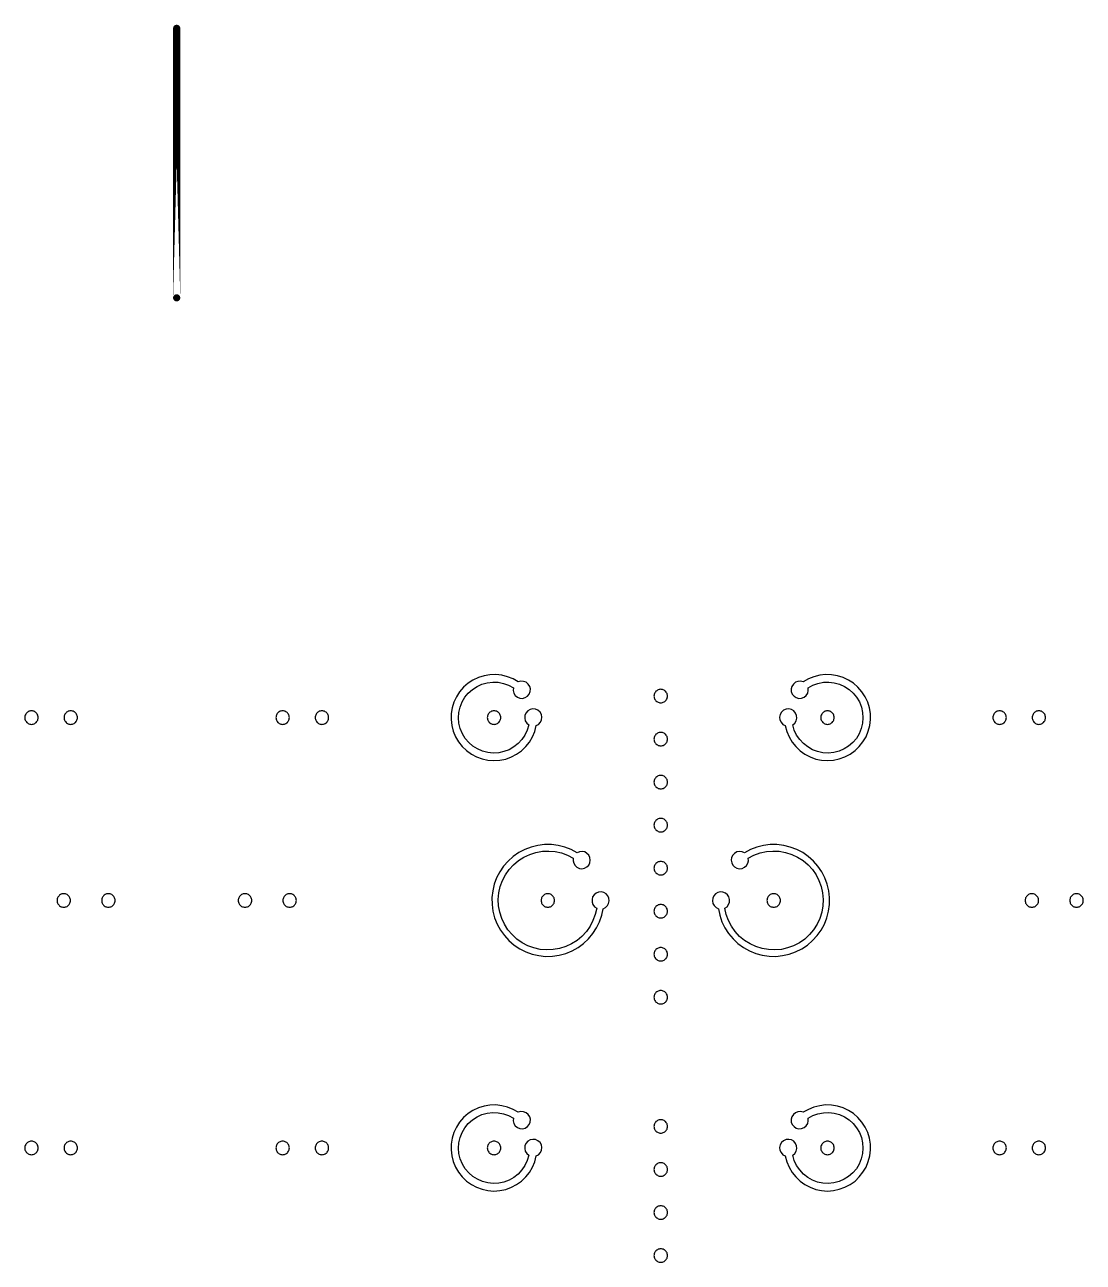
# Model space of a CAD drawing. Extents: x -100 to 100, y -100 to 100.
# Drawn here: x -44.81 to -33.02, y 50.46 to 64.24 of the extents above; entities that cross this region are included whole.
import ezdxf

# ---------------------------------------------------------------- set-up
doc = ezdxf.new("R2010")
doc.units = 0
doc.layers.get('0').update_dxf_attribs({"linetype": 'continuous'})
doc.layers.add('L1', color=7, linetype='continuous')

# ---------------------------------------------------------------- blocks, each defined once
blk = doc.blocks.new('LDI_XFL94-0512-011_L1_B1')
at = {"layer": 'L1'}
for points in [[(-39.194, -53.734), (-39.211, -53.793), (-39.237, -53.848), (-39.271, -53.898), (-39.312, -53.943), (-39.36, -53.98), (-39.413, -54.01), (-39.47, -54.032), (-39.529, -54.045), (-39.59, -54.048), (-39.65, -54.042), (-39.709, -54.026), (-39.765, -54.002), (-39.817, -53.97), (-39.862, -53.93), (-39.902, -53.884), (-39.933, -53.832), (-39.957, -53.775), (-39.971, -53.716), (-39.976, -53.656), (-39.972, -53.595), (-39.958, -53.536), (-39.936, -53.479), (-39.905, -53.427), (-39.867, -53.38), (-39.821, -53.339), (-39.77, -53.306), (-39.715, -53.281), (-39.656, -53.265), (-39.596, -53.258), (-39.535, -53.26), (-39.476, -53.272), (-39.418, -53.292), (-39.365, -53.322), (-39.367, -53.352), (-39.36, -53.381), (-39.344, -53.407), (-39.321, -53.426), (-39.293, -53.437), (-39.263, -53.439), (-39.234, -53.431), (-39.208, -53.415), (-39.189, -53.392), (-39.178, -53.364), (-39.176, -53.334), (-39.184, -53.305), (-39.201, -53.279), (-39.224, -53.26), (-39.252, -53.25), (-39.283, -53.248), (-39.312, -53.256), (-39.369, -53.223), (-39.43, -53.198), (-39.494, -53.182), (-39.56, -53.174), (-39.626, -53.176), (-39.692, -53.187), (-39.755, -53.206), (-39.815, -53.235), (-39.87, -53.271), (-39.92, -53.315), (-39.964, -53.365), (-40, -53.42), (-40.028, -53.48), (-40.047, -53.543), (-40.058, -53.609), (-40.059, -53.675), (-40.052, -53.741), (-40.035, -53.805), (-40.01, -53.866), (-39.976, -53.923), (-39.935, -53.975), (-39.887, -54.021), (-39.833, -54.06), (-39.775, -54.091), (-39.713, -54.113), (-39.648, -54.127), (-39.582, -54.132), (-39.516, -54.127), (-39.451, -54.114), (-39.388, -54.091), (-39.33, -54.061), (-39.276, -54.022), (-39.228, -53.976), (-39.186, -53.925), (-39.153, -53.868), (-39.127, -53.807), (-39.11, -53.742), (-39.084, -53.728), (-39.064, -53.705), (-39.051, -53.678), (-39.048, -53.648), (-39.054, -53.618), (-39.069, -53.592), (-39.092, -53.572), (-39.119, -53.56), (-39.149, -53.557), (-39.179, -53.564), (-39.205, -53.579), (-39.225, -53.602), (-39.237, -53.629), (-39.239, -53.659), (-39.233, -53.689), (-39.217, -53.714), (-39.194, -53.734)], [(-36.339, -53.742), (-36.322, -53.807), (-36.296, -53.868), (-36.263, -53.925), (-36.221, -53.976), (-36.173, -54.022), (-36.119, -54.061), (-36.061, -54.091), (-35.998, -54.114), (-35.934, -54.127), (-35.867, -54.132), (-35.801, -54.127), (-35.737, -54.113), (-35.674, -54.091), (-35.616, -54.06), (-35.562, -54.021), (-35.514, -53.975), (-35.473, -53.923), (-35.439, -53.866), (-35.414, -53.805), (-35.397, -53.741), (-35.39, -53.675), (-35.391, -53.609), (-35.402, -53.543), (-35.421, -53.48), (-35.449, -53.42), (-35.486, -53.365), (-35.529, -53.315), (-35.579, -53.271), (-35.634, -53.235), (-35.694, -53.206), (-35.757, -53.187), (-35.823, -53.176), (-35.889, -53.174), (-35.955, -53.182), (-36.019, -53.198), (-36.08, -53.223), (-36.138, -53.256), (-36.167, -53.248), (-36.197, -53.25), (-36.225, -53.26), (-36.248, -53.279), (-36.265, -53.305), (-36.273, -53.334), (-36.271, -53.364), (-36.26, -53.392), (-36.241, -53.415), (-36.216, -53.431), (-36.186, -53.439), (-36.156, -53.437), (-36.128, -53.426), (-36.105, -53.407), (-36.089, -53.381), (-36.082, -53.352), (-36.084, -53.322), (-36.031, -53.292), (-35.974, -53.272), (-35.914, -53.26), (-35.853, -53.258), (-35.793, -53.265), (-35.734, -53.281), (-35.679, -53.306), (-35.628, -53.339), (-35.582, -53.38), (-35.544, -53.427), (-35.513, -53.479), (-35.491, -53.536), (-35.477, -53.595), (-35.473, -53.656), (-35.478, -53.716), (-35.493, -53.775), (-35.516, -53.832), (-35.547, -53.884), (-35.587, -53.93), (-35.633, -53.97), (-35.684, -54.002), (-35.74, -54.026), (-35.799, -54.042), (-35.859, -54.048), (-35.92, -54.045), (-35.979, -54.032), (-36.036, -54.01), (-36.089, -53.98), (-36.137, -53.943), (-36.178, -53.898), (-36.212, -53.848), (-36.238, -53.793), (-36.255, -53.734), (-36.232, -53.714), (-36.217, -53.689), (-36.21, -53.659), (-36.212, -53.629), (-36.224, -53.602), (-36.244, -53.579), (-36.27, -53.564), (-36.3, -53.557), (-36.33, -53.56), (-36.357, -53.572), (-36.38, -53.592), (-36.395, -53.618), (-36.401, -53.648), (-36.398, -53.678), (-36.385, -53.705), (-36.365, -53.728), (-36.339, -53.742)], [(-37.725, -53.338), (-37.734, -53.339), (-37.744, -53.341), (-37.753, -53.344), (-37.762, -53.348), (-37.77, -53.354), (-37.778, -53.36), (-37.784, -53.368), (-37.79, -53.376), (-37.794, -53.384), (-37.797, -53.394), (-37.799, -53.403), (-37.8, -53.413), (-37.799, -53.423), (-37.797, -53.433), (-37.794, -53.442), (-37.79, -53.451), (-37.784, -53.459), (-37.778, -53.466), (-37.77, -53.473), (-37.762, -53.478), (-37.753, -53.482), (-37.744, -53.486), (-37.734, -53.488), (-37.725, -53.488), (-37.715, -53.488), (-37.705, -53.486), (-37.696, -53.482), (-37.687, -53.478), (-37.679, -53.473), (-37.672, -53.466), (-37.665, -53.459), (-37.66, -53.451), (-37.655, -53.442), (-37.652, -53.433), (-37.65, -53.423), (-37.65, -53.413), (-37.65, -53.403), (-37.652, -53.394), (-37.655, -53.384), (-37.66, -53.376), (-37.665, -53.368), (-37.672, -53.36), (-37.679, -53.354), (-37.687, -53.348), (-37.696, -53.344), (-37.705, -53.341), (-37.715, -53.339), (-37.725, -53.338)], [(-44.731, -53.578), (-44.74, -53.578), (-44.75, -53.58), (-44.759, -53.583), (-44.768, -53.588), (-44.776, -53.593), (-44.784, -53.6), (-44.79, -53.607), (-44.795, -53.615), (-44.8, -53.624), (-44.803, -53.633), (-44.805, -53.643), (-44.806, -53.653), (-44.805, -53.662), (-44.803, -53.672), (-44.8, -53.681), (-44.795, -53.69), (-44.79, -53.698), (-44.784, -53.706), (-44.776, -53.712), (-44.768, -53.718), (-44.759, -53.722), (-44.75, -53.725), (-44.74, -53.727), (-44.731, -53.728), (-44.721, -53.727), (-44.711, -53.725), (-44.702, -53.722), (-44.693, -53.718), (-44.685, -53.712), (-44.678, -53.706), (-44.671, -53.698), (-44.666, -53.69), (-44.661, -53.681), (-44.658, -53.672), (-44.656, -53.662), (-44.656, -53.653), (-44.656, -53.643), (-44.658, -53.633), (-44.661, -53.624), (-44.666, -53.615), (-44.671, -53.607), (-44.678, -53.6), (-44.685, -53.593), (-44.693, -53.588), (-44.702, -53.583), (-44.711, -53.58), (-44.721, -53.578), (-44.731, -53.578)], [(-44.293, -53.578), (-44.303, -53.578), (-44.313, -53.58), (-44.322, -53.583), (-44.331, -53.588), (-44.339, -53.593), (-44.346, -53.6), (-44.353, -53.607), (-44.358, -53.615), (-44.363, -53.624), (-44.366, -53.633), (-44.368, -53.643), (-44.368, -53.653), (-44.368, -53.662), (-44.366, -53.672), (-44.363, -53.681), (-44.358, -53.69), (-44.353, -53.698), (-44.346, -53.706), (-44.339, -53.712), (-44.331, -53.718), (-44.322, -53.722), (-44.313, -53.725), (-44.303, -53.727), (-44.293, -53.728), (-44.284, -53.727), (-44.274, -53.725), (-44.265, -53.722), (-44.256, -53.718), (-44.248, -53.712), (-44.24, -53.706), (-44.234, -53.698), (-44.228, -53.69), (-44.224, -53.681), (-44.221, -53.672), (-44.219, -53.662), (-44.218, -53.653), (-44.219, -53.643), (-44.221, -53.633), (-44.224, -53.624), (-44.228, -53.615), (-44.234, -53.607), (-44.24, -53.6), (-44.248, -53.593), (-44.256, -53.588), (-44.265, -53.583), (-44.274, -53.58), (-44.284, -53.578), (-44.293, -53.578)], [(-41.934, -53.578), (-41.944, -53.578), (-41.954, -53.58), (-41.963, -53.583), (-41.972, -53.588), (-41.98, -53.593), (-41.987, -53.6), (-41.994, -53.607), (-41.999, -53.615), (-42.003, -53.624), (-42.007, -53.633), (-42.008, -53.643), (-42.009, -53.653), (-42.008, -53.662), (-42.007, -53.672), (-42.003, -53.681), (-41.999, -53.69), (-41.994, -53.698), (-41.987, -53.706), (-41.98, -53.712), (-41.972, -53.718), (-41.963, -53.722), (-41.954, -53.725), (-41.944, -53.727), (-41.934, -53.728), (-41.924, -53.727), (-41.915, -53.725), (-41.905, -53.722), (-41.897, -53.718), (-41.888, -53.712), (-41.881, -53.706), (-41.875, -53.698), (-41.869, -53.69), (-41.865, -53.681), (-41.862, -53.672), (-41.86, -53.662), (-41.859, -53.653), (-41.86, -53.643), (-41.862, -53.633), (-41.865, -53.624), (-41.869, -53.615), (-41.875, -53.607), (-41.881, -53.6), (-41.888, -53.593), (-41.897, -53.588), (-41.905, -53.583), (-41.915, -53.58), (-41.924, -53.578), (-41.934, -53.578)], [(-41.497, -53.578), (-41.507, -53.578), (-41.516, -53.58), (-41.526, -53.583), (-41.535, -53.588), (-41.543, -53.593), (-41.55, -53.6), (-41.557, -53.607), (-41.562, -53.615), (-41.566, -53.624), (-41.569, -53.633), (-41.571, -53.643), (-41.572, -53.653), (-41.571, -53.662), (-41.569, -53.672), (-41.566, -53.681), (-41.562, -53.69), (-41.557, -53.698), (-41.55, -53.706), (-41.543, -53.712), (-41.535, -53.718), (-41.526, -53.722), (-41.516, -53.725), (-41.507, -53.727), (-41.497, -53.728), (-41.487, -53.727), (-41.478, -53.725), (-41.468, -53.722), (-41.46, -53.718), (-41.451, -53.712), (-41.444, -53.706), (-41.438, -53.698), (-41.432, -53.69), (-41.428, -53.681), (-41.425, -53.672), (-41.423, -53.662), (-41.422, -53.653), (-41.423, -53.643), (-41.425, -53.633), (-41.428, -53.624), (-41.432, -53.615), (-41.438, -53.607), (-41.444, -53.6), (-41.451, -53.593), (-41.46, -53.588), (-41.468, -53.583), (-41.478, -53.58), (-41.487, -53.578), (-41.497, -53.578)], [(-39.581, -53.578), (-39.591, -53.578), (-39.6, -53.58), (-39.61, -53.583), (-39.618, -53.588), (-39.626, -53.593), (-39.634, -53.6), (-39.64, -53.607), (-39.646, -53.615), (-39.65, -53.624), (-39.653, -53.633), (-39.655, -53.643), (-39.656, -53.653), (-39.655, -53.662), (-39.653, -53.672), (-39.65, -53.681), (-39.646, -53.69), (-39.64, -53.698), (-39.634, -53.706), (-39.626, -53.712), (-39.618, -53.718), (-39.61, -53.722), (-39.6, -53.725), (-39.591, -53.727), (-39.581, -53.728), (-39.571, -53.727), (-39.561, -53.725), (-39.552, -53.722), (-39.543, -53.718), (-39.535, -53.712), (-39.528, -53.706), (-39.521, -53.698), (-39.516, -53.69), (-39.512, -53.681), (-39.508, -53.672), (-39.506, -53.662), (-39.506, -53.653), (-39.506, -53.643), (-39.508, -53.633), (-39.512, -53.624), (-39.516, -53.615), (-39.521, -53.607), (-39.528, -53.6), (-39.535, -53.593), (-39.543, -53.588), (-39.552, -53.583), (-39.561, -53.58), (-39.571, -53.578), (-39.581, -53.578)], [(-35.868, -53.578), (-35.878, -53.578), (-35.888, -53.58), (-35.897, -53.583), (-35.906, -53.588), (-35.914, -53.593), (-35.921, -53.6), (-35.928, -53.607), (-35.933, -53.615), (-35.938, -53.624), (-35.941, -53.633), (-35.943, -53.643), (-35.943, -53.653), (-35.943, -53.662), (-35.941, -53.672), (-35.938, -53.681), (-35.933, -53.69), (-35.928, -53.698), (-35.921, -53.706), (-35.914, -53.712), (-35.906, -53.718), (-35.897, -53.722), (-35.888, -53.725), (-35.878, -53.727), (-35.868, -53.728), (-35.858, -53.727), (-35.849, -53.725), (-35.84, -53.722), (-35.831, -53.718), (-35.823, -53.712), (-35.815, -53.706), (-35.809, -53.698), (-35.803, -53.69), (-35.799, -53.681), (-35.796, -53.672), (-35.794, -53.662), (-35.793, -53.653), (-35.794, -53.643), (-35.796, -53.633), (-35.799, -53.624), (-35.803, -53.615), (-35.809, -53.607), (-35.815, -53.6), (-35.823, -53.593), (-35.831, -53.588), (-35.84, -53.583), (-35.849, -53.58), (-35.858, -53.578), (-35.868, -53.578)], [(-33.952, -53.578), (-33.962, -53.578), (-33.972, -53.58), (-33.981, -53.583), (-33.99, -53.588), (-33.998, -53.593), (-34.005, -53.6), (-34.012, -53.607), (-34.017, -53.615), (-34.021, -53.624), (-34.025, -53.633), (-34.026, -53.643), (-34.027, -53.653), (-34.026, -53.662), (-34.025, -53.672), (-34.021, -53.681), (-34.017, -53.69), (-34.012, -53.698), (-34.005, -53.706), (-33.998, -53.712), (-33.99, -53.718), (-33.981, -53.722), (-33.972, -53.725), (-33.962, -53.727), (-33.952, -53.728), (-33.942, -53.727), (-33.933, -53.725), (-33.923, -53.722), (-33.915, -53.718), (-33.906, -53.712), (-33.899, -53.706), (-33.893, -53.698), (-33.887, -53.69), (-33.883, -53.681), (-33.88, -53.672), (-33.878, -53.662), (-33.877, -53.653), (-33.878, -53.643), (-33.88, -53.633), (-33.883, -53.624), (-33.887, -53.615), (-33.893, -53.607), (-33.899, -53.6), (-33.906, -53.593), (-33.915, -53.588), (-33.923, -53.583), (-33.933, -53.58), (-33.942, -53.578), (-33.952, -53.578)], [(-33.515, -53.578), (-33.525, -53.578), (-33.534, -53.58), (-33.544, -53.583), (-33.552, -53.588), (-33.561, -53.593), (-33.568, -53.6), (-33.574, -53.607), (-33.58, -53.615), (-33.584, -53.624), (-33.587, -53.633), (-33.589, -53.643), (-33.59, -53.653), (-33.589, -53.662), (-33.587, -53.672), (-33.584, -53.681), (-33.58, -53.69), (-33.574, -53.698), (-33.568, -53.706), (-33.561, -53.712), (-33.552, -53.718), (-33.544, -53.722), (-33.534, -53.725), (-33.525, -53.727), (-33.515, -53.728), (-33.505, -53.727), (-33.496, -53.725), (-33.486, -53.722), (-33.477, -53.718), (-33.469, -53.712), (-33.462, -53.706), (-33.455, -53.698), (-33.45, -53.69), (-33.446, -53.681), (-33.443, -53.672), (-33.441, -53.662), (-33.44, -53.653), (-33.441, -53.643), (-33.443, -53.633), (-33.446, -53.624), (-33.45, -53.615), (-33.455, -53.607), (-33.462, -53.6), (-33.469, -53.593), (-33.477, -53.588), (-33.486, -53.583), (-33.496, -53.58), (-33.505, -53.578), (-33.515, -53.578)], [(-37.725, -53.817), (-37.734, -53.818), (-37.744, -53.82), (-37.753, -53.823), (-37.762, -53.827), (-37.77, -53.833), (-37.778, -53.839), (-37.784, -53.847), (-37.79, -53.855), (-37.794, -53.864), (-37.797, -53.873), (-37.799, -53.882), (-37.8, -53.892), (-37.799, -53.902), (-37.797, -53.912), (-37.794, -53.921), (-37.79, -53.93), (-37.784, -53.938), (-37.778, -53.945), (-37.77, -53.952), (-37.762, -53.957), (-37.753, -53.962), (-37.744, -53.965), (-37.734, -53.967), (-37.725, -53.967), (-37.715, -53.967), (-37.705, -53.965), (-37.696, -53.962), (-37.687, -53.957), (-37.679, -53.952), (-37.672, -53.945), (-37.665, -53.938), (-37.66, -53.93), (-37.655, -53.921), (-37.652, -53.912), (-37.65, -53.902), (-37.65, -53.892), (-37.65, -53.882), (-37.652, -53.873), (-37.655, -53.864), (-37.66, -53.855), (-37.665, -53.847), (-37.672, -53.839), (-37.679, -53.833), (-37.687, -53.827), (-37.696, -53.823), (-37.705, -53.82), (-37.715, -53.818), (-37.725, -53.817)], [(-37.725, -54.296), (-37.734, -54.297), (-37.744, -54.299), (-37.753, -54.302), (-37.762, -54.306), (-37.77, -54.312), (-37.778, -54.318), (-37.784, -54.326), (-37.79, -54.334), (-37.794, -54.343), (-37.797, -54.352), (-37.799, -54.361), (-37.8, -54.371), (-37.799, -54.381), (-37.797, -54.391), (-37.794, -54.4), (-37.79, -54.409), (-37.784, -54.417), (-37.778, -54.424), (-37.77, -54.431), (-37.762, -54.436), (-37.753, -54.441), (-37.744, -54.444), (-37.734, -54.446), (-37.725, -54.446), (-37.715, -54.446), (-37.705, -54.444), (-37.696, -54.441), (-37.687, -54.436), (-37.679, -54.431), (-37.672, -54.424), (-37.665, -54.417), (-37.66, -54.409), (-37.655, -54.4), (-37.652, -54.391), (-37.65, -54.381), (-37.65, -54.371), (-37.65, -54.361), (-37.652, -54.352), (-37.655, -54.343), (-37.66, -54.334), (-37.665, -54.326), (-37.672, -54.318), (-37.679, -54.312), (-37.687, -54.306), (-37.696, -54.302), (-37.705, -54.299), (-37.715, -54.297), (-37.725, -54.296)], [(-37.725, -54.775), (-37.734, -54.776), (-37.744, -54.778), (-37.753, -54.781), (-37.762, -54.785), (-37.77, -54.791), (-37.778, -54.797), (-37.784, -54.805), (-37.79, -54.813), (-37.794, -54.822), (-37.797, -54.831), (-37.799, -54.841), (-37.8, -54.85), (-37.799, -54.86), (-37.797, -54.87), (-37.794, -54.879), (-37.79, -54.888), (-37.784, -54.896), (-37.778, -54.903), (-37.77, -54.91), (-37.762, -54.915), (-37.753, -54.92), (-37.744, -54.923), (-37.734, -54.925), (-37.725, -54.925), (-37.715, -54.925), (-37.705, -54.923), (-37.696, -54.92), (-37.687, -54.915), (-37.679, -54.91), (-37.672, -54.903), (-37.665, -54.896), (-37.66, -54.888), (-37.655, -54.879), (-37.652, -54.87), (-37.65, -54.86), (-37.65, -54.85), (-37.65, -54.841), (-37.652, -54.831), (-37.655, -54.822), (-37.66, -54.813), (-37.665, -54.805), (-37.672, -54.797), (-37.679, -54.791), (-37.687, -54.785), (-37.696, -54.781), (-37.705, -54.778), (-37.715, -54.776), (-37.725, -54.775)], [(-38.438, -55.774), (-38.454, -55.845), (-38.479, -55.912), (-38.512, -55.976), (-38.553, -56.035), (-38.602, -56.088), (-38.657, -56.134), (-38.718, -56.172), (-38.783, -56.202), (-38.852, -56.224), (-38.923, -56.236), (-38.995, -56.239), (-39.067, -56.233), (-39.137, -56.217), (-39.204, -56.193), (-39.268, -56.159), (-39.327, -56.118), (-39.38, -56.069), (-39.426, -56.014), (-39.465, -55.954), (-39.495, -55.888), (-39.517, -55.82), (-39.53, -55.749), (-39.533, -55.677), (-39.527, -55.605), (-39.511, -55.535), (-39.487, -55.467), (-39.453, -55.403), (-39.412, -55.344), (-39.364, -55.291), (-39.309, -55.245), (-39.248, -55.206), (-39.183, -55.176), (-39.114, -55.154), (-39.043, -55.141), (-38.972, -55.138), (-38.9, -55.144), (-38.83, -55.159), (-38.762, -55.184), (-38.698, -55.217), (-38.7, -55.246), (-38.694, -55.274), (-38.679, -55.299), (-38.658, -55.319), (-38.631, -55.331), (-38.602, -55.335), (-38.573, -55.33), (-38.547, -55.316), (-38.527, -55.295), (-38.514, -55.269), (-38.509, -55.24), (-38.513, -55.211), (-38.526, -55.185), (-38.546, -55.164), (-38.571, -55.149), (-38.6, -55.143), (-38.629, -55.146), (-38.656, -55.158), (-38.723, -55.122), (-38.794, -55.095), (-38.867, -55.077), (-38.942, -55.067), (-39.018, -55.067), (-39.093, -55.076), (-39.167, -55.094), (-39.238, -55.121), (-39.305, -55.156), (-39.367, -55.199), (-39.424, -55.25), (-39.474, -55.307), (-39.517, -55.369), (-39.552, -55.437), (-39.578, -55.508), (-39.596, -55.582), (-39.604, -55.657), (-39.603, -55.733), (-39.593, -55.808), (-39.574, -55.881), (-39.546, -55.952), (-39.51, -56.018), (-39.466, -56.08), (-39.415, -56.136), (-39.358, -56.185), (-39.294, -56.227), (-39.227, -56.261), (-39.155, -56.287), (-39.081, -56.303), (-39.006, -56.311), (-38.93, -56.309), (-38.855, -56.298), (-38.782, -56.278), (-38.712, -56.25), (-38.645, -56.213), (-38.584, -56.168), (-38.529, -56.116), (-38.48, -56.058), (-38.439, -55.994), (-38.406, -55.926), (-38.382, -55.854), (-38.366, -55.78), (-38.34, -55.767), (-38.319, -55.746), (-38.305, -55.721), (-38.299, -55.692), (-38.303, -55.663), (-38.315, -55.636), (-38.334, -55.615), (-38.359, -55.6), (-38.388, -55.593), (-38.417, -55.595), (-38.444, -55.606), (-38.467, -55.625), (-38.483, -55.649), (-38.49, -55.678), (-38.489, -55.707), (-38.479, -55.734), (-38.462, -55.758), (-38.438, -55.774)], [(-37.083, -55.78), (-37.067, -55.854), (-37.043, -55.926), (-37.01, -55.994), (-36.969, -56.058), (-36.92, -56.116), (-36.865, -56.168), (-36.804, -56.213), (-36.737, -56.25), (-36.667, -56.278), (-36.594, -56.298), (-36.519, -56.309), (-36.443, -56.311), (-36.368, -56.303), (-36.294, -56.287), (-36.223, -56.261), (-36.155, -56.227), (-36.092, -56.185), (-36.034, -56.136), (-35.983, -56.08), (-35.939, -56.018), (-35.903, -55.952), (-35.875, -55.881), (-35.856, -55.808), (-35.846, -55.733), (-35.845, -55.657), (-35.854, -55.582), (-35.871, -55.508), (-35.898, -55.437), (-35.932, -55.369), (-35.975, -55.307), (-36.025, -55.25), (-36.082, -55.199), (-36.144, -55.156), (-36.211, -55.121), (-36.282, -55.094), (-36.356, -55.076), (-36.431, -55.067), (-36.507, -55.067), (-36.582, -55.077), (-36.656, -55.095), (-36.726, -55.122), (-36.793, -55.158), (-36.82, -55.146), (-36.849, -55.143), (-36.878, -55.149), (-36.903, -55.164), (-36.923, -55.185), (-36.936, -55.211), (-36.94, -55.24), (-36.935, -55.269), (-36.922, -55.295), (-36.902, -55.316), (-36.876, -55.33), (-36.847, -55.335), (-36.818, -55.331), (-36.792, -55.319), (-36.77, -55.299), (-36.755, -55.274), (-36.749, -55.246), (-36.751, -55.217), (-36.687, -55.184), (-36.619, -55.159), (-36.549, -55.144), (-36.477, -55.138), (-36.406, -55.141), (-36.335, -55.154), (-36.266, -55.176), (-36.201, -55.206), (-36.14, -55.245), (-36.085, -55.291), (-36.037, -55.344), (-35.996, -55.403), (-35.963, -55.467), (-35.938, -55.535), (-35.923, -55.605), (-35.916, -55.677), (-35.919, -55.749), (-35.932, -55.82), (-35.954, -55.888), (-35.984, -55.954), (-36.023, -56.014), (-36.069, -56.069), (-36.122, -56.118), (-36.181, -56.159), (-36.245, -56.193), (-36.312, -56.217), (-36.382, -56.233), (-36.454, -56.239), (-36.526, -56.236), (-36.597, -56.224), (-36.666, -56.202), (-36.731, -56.172), (-36.792, -56.134), (-36.847, -56.088), (-36.896, -56.035), (-36.937, -55.976), (-36.971, -55.912), (-36.995, -55.845), (-37.011, -55.774), (-36.987, -55.758), (-36.97, -55.734), (-36.96, -55.707), (-36.959, -55.678), (-36.966, -55.649), (-36.982, -55.625), (-37.005, -55.606), (-37.032, -55.595), (-37.061, -55.593), (-37.09, -55.6), (-37.115, -55.615), (-37.134, -55.636), (-37.146, -55.663), (-37.15, -55.692), (-37.144, -55.721), (-37.13, -55.746), (-37.109, -55.767), (-37.083, -55.78)], [(-37.725, -55.254), (-37.734, -55.255), (-37.744, -55.257), (-37.753, -55.26), (-37.762, -55.264), (-37.77, -55.27), (-37.778, -55.276), (-37.784, -55.284), (-37.79, -55.292), (-37.794, -55.301), (-37.797, -55.31), (-37.799, -55.32), (-37.8, -55.329), (-37.799, -55.339), (-37.797, -55.349), (-37.794, -55.358), (-37.79, -55.367), (-37.784, -55.375), (-37.778, -55.382), (-37.77, -55.389), (-37.762, -55.394), (-37.753, -55.399), (-37.744, -55.402), (-37.734, -55.404), (-37.725, -55.404), (-37.715, -55.404), (-37.705, -55.402), (-37.696, -55.399), (-37.687, -55.394), (-37.679, -55.389), (-37.672, -55.382), (-37.665, -55.375), (-37.66, -55.367), (-37.655, -55.358), (-37.652, -55.349), (-37.65, -55.339), (-37.65, -55.329), (-37.65, -55.32), (-37.652, -55.31), (-37.655, -55.301), (-37.66, -55.292), (-37.665, -55.284), (-37.672, -55.276), (-37.679, -55.27), (-37.687, -55.264), (-37.696, -55.26), (-37.705, -55.257), (-37.715, -55.255), (-37.725, -55.254)], [(-44.371, -55.614), (-44.381, -55.614), (-44.391, -55.616), (-44.4, -55.619), (-44.409, -55.624), (-44.417, -55.629), (-44.424, -55.636), (-44.431, -55.643), (-44.436, -55.651), (-44.441, -55.66), (-44.444, -55.669), (-44.446, -55.679), (-44.446, -55.689), (-44.446, -55.698), (-44.444, -55.708), (-44.441, -55.717), (-44.436, -55.726), (-44.431, -55.734), (-44.424, -55.742), (-44.417, -55.748), (-44.409, -55.754), (-44.4, -55.758), (-44.391, -55.761), (-44.381, -55.763), (-44.371, -55.764), (-44.361, -55.763), (-44.352, -55.761), (-44.343, -55.758), (-44.334, -55.754), (-44.326, -55.748), (-44.318, -55.742), (-44.312, -55.734), (-44.306, -55.726), (-44.302, -55.717), (-44.299, -55.708), (-44.297, -55.698), (-44.296, -55.689), (-44.297, -55.679), (-44.299, -55.669), (-44.302, -55.66), (-44.306, -55.651), (-44.312, -55.643), (-44.318, -55.636), (-44.326, -55.629), (-44.334, -55.624), (-44.343, -55.619), (-44.352, -55.616), (-44.361, -55.614), (-44.371, -55.614)], [(-43.874, -55.614), (-43.884, -55.614), (-43.894, -55.616), (-43.903, -55.619), (-43.912, -55.624), (-43.92, -55.629), (-43.927, -55.636), (-43.934, -55.643), (-43.939, -55.651), (-43.944, -55.66), (-43.947, -55.669), (-43.949, -55.679), (-43.949, -55.689), (-43.949, -55.698), (-43.947, -55.708), (-43.944, -55.717), (-43.939, -55.726), (-43.934, -55.734), (-43.927, -55.742), (-43.92, -55.748), (-43.912, -55.754), (-43.903, -55.758), (-43.894, -55.761), (-43.884, -55.763), (-43.874, -55.764), (-43.864, -55.763), (-43.855, -55.761), (-43.846, -55.758), (-43.837, -55.754), (-43.829, -55.748), (-43.821, -55.742), (-43.815, -55.734), (-43.809, -55.726), (-43.805, -55.717), (-43.802, -55.708), (-43.8, -55.698), (-43.799, -55.689), (-43.8, -55.679), (-43.802, -55.669), (-43.805, -55.66), (-43.809, -55.651), (-43.815, -55.643), (-43.821, -55.636), (-43.829, -55.629), (-43.837, -55.624), (-43.846, -55.619), (-43.855, -55.616), (-43.864, -55.614), (-43.874, -55.614)], [(-42.353, -55.614), (-42.363, -55.614), (-42.373, -55.616), (-42.382, -55.619), (-42.391, -55.624), (-42.399, -55.629), (-42.406, -55.636), (-42.413, -55.643), (-42.418, -55.651), (-42.423, -55.66), (-42.426, -55.669), (-42.428, -55.679), (-42.428, -55.689), (-42.428, -55.698), (-42.426, -55.708), (-42.423, -55.717), (-42.418, -55.726), (-42.413, -55.734), (-42.406, -55.742), (-42.399, -55.748), (-42.391, -55.754), (-42.382, -55.758), (-42.373, -55.761), (-42.363, -55.763), (-42.353, -55.764), (-42.344, -55.763), (-42.334, -55.761), (-42.325, -55.758), (-42.316, -55.754), (-42.308, -55.748), (-42.3, -55.742), (-42.294, -55.734), (-42.288, -55.726), (-42.284, -55.717), (-42.281, -55.708), (-42.279, -55.698), (-42.278, -55.689), (-42.279, -55.679), (-42.281, -55.669), (-42.284, -55.66), (-42.288, -55.651), (-42.294, -55.643), (-42.3, -55.636), (-42.308, -55.629), (-42.316, -55.624), (-42.325, -55.619), (-42.334, -55.616), (-42.344, -55.614), (-42.353, -55.614)], [(-41.856, -55.614), (-41.866, -55.614), (-41.876, -55.616), (-41.885, -55.619), (-41.894, -55.624), (-41.902, -55.629), (-41.909, -55.636), (-41.916, -55.643), (-41.921, -55.651), (-41.926, -55.66), (-41.929, -55.669), (-41.931, -55.679), (-41.931, -55.689), (-41.931, -55.698), (-41.929, -55.708), (-41.926, -55.717), (-41.921, -55.726), (-41.916, -55.734), (-41.909, -55.742), (-41.902, -55.748), (-41.894, -55.754), (-41.885, -55.758), (-41.876, -55.761), (-41.866, -55.763), (-41.856, -55.764), (-41.846, -55.763), (-41.837, -55.761), (-41.828, -55.758), (-41.819, -55.754), (-41.811, -55.748), (-41.803, -55.742), (-41.797, -55.734), (-41.791, -55.726), (-41.787, -55.717), (-41.784, -55.708), (-41.782, -55.698), (-41.781, -55.689), (-41.782, -55.679), (-41.784, -55.669), (-41.787, -55.66), (-41.791, -55.651), (-41.797, -55.643), (-41.803, -55.636), (-41.811, -55.629), (-41.819, -55.624), (-41.828, -55.619), (-41.837, -55.616), (-41.846, -55.614), (-41.856, -55.614)], [(-38.982, -55.614), (-38.992, -55.614), (-39.001, -55.616), (-39.011, -55.619), (-39.02, -55.624), (-39.028, -55.629), (-39.035, -55.636), (-39.042, -55.643), (-39.047, -55.651), (-39.051, -55.66), (-39.054, -55.669), (-39.056, -55.679), (-39.057, -55.689), (-39.056, -55.698), (-39.054, -55.708), (-39.051, -55.717), (-39.047, -55.726), (-39.042, -55.734), (-39.035, -55.742), (-39.028, -55.748), (-39.02, -55.754), (-39.011, -55.758), (-39.001, -55.761), (-38.992, -55.763), (-38.982, -55.764), (-38.972, -55.763), (-38.963, -55.761), (-38.953, -55.758), (-38.945, -55.754), (-38.936, -55.748), (-38.929, -55.742), (-38.923, -55.734), (-38.917, -55.726), (-38.913, -55.717), (-38.91, -55.708), (-38.908, -55.698), (-38.907, -55.689), (-38.908, -55.679), (-38.91, -55.669), (-38.913, -55.66), (-38.917, -55.651), (-38.923, -55.643), (-38.929, -55.636), (-38.936, -55.629), (-38.945, -55.624), (-38.953, -55.619), (-38.963, -55.616), (-38.972, -55.614), (-38.982, -55.614)], [(-36.467, -55.614), (-36.477, -55.614), (-36.486, -55.616), (-36.496, -55.619), (-36.505, -55.624), (-36.513, -55.629), (-36.52, -55.636), (-36.527, -55.643), (-36.532, -55.651), (-36.536, -55.66), (-36.54, -55.669), (-36.541, -55.679), (-36.542, -55.689), (-36.541, -55.698), (-36.54, -55.708), (-36.536, -55.717), (-36.532, -55.726), (-36.527, -55.734), (-36.52, -55.742), (-36.513, -55.748), (-36.505, -55.754), (-36.496, -55.758), (-36.486, -55.761), (-36.477, -55.763), (-36.467, -55.764), (-36.457, -55.763), (-36.448, -55.761), (-36.438, -55.758), (-36.43, -55.754), (-36.421, -55.748), (-36.414, -55.742), (-36.408, -55.734), (-36.402, -55.726), (-36.398, -55.717), (-36.395, -55.708), (-36.393, -55.698), (-36.392, -55.689), (-36.393, -55.679), (-36.395, -55.669), (-36.398, -55.66), (-36.402, -55.651), (-36.408, -55.643), (-36.414, -55.636), (-36.421, -55.629), (-36.43, -55.624), (-36.438, -55.619), (-36.448, -55.616), (-36.457, -55.614), (-36.467, -55.614)], [(-33.593, -55.614), (-33.603, -55.614), (-33.612, -55.616), (-33.622, -55.619), (-33.63, -55.624), (-33.638, -55.629), (-33.646, -55.636), (-33.652, -55.643), (-33.658, -55.651), (-33.662, -55.66), (-33.665, -55.669), (-33.667, -55.679), (-33.668, -55.689), (-33.667, -55.698), (-33.665, -55.708), (-33.662, -55.717), (-33.658, -55.726), (-33.652, -55.734), (-33.646, -55.742), (-33.638, -55.748), (-33.63, -55.754), (-33.622, -55.758), (-33.612, -55.761), (-33.603, -55.763), (-33.593, -55.764), (-33.583, -55.763), (-33.573, -55.761), (-33.564, -55.758), (-33.555, -55.754), (-33.547, -55.748), (-33.54, -55.742), (-33.533, -55.734), (-33.528, -55.726), (-33.524, -55.717), (-33.52, -55.708), (-33.518, -55.698), (-33.518, -55.689), (-33.518, -55.679), (-33.52, -55.669), (-33.524, -55.66), (-33.528, -55.651), (-33.533, -55.643), (-33.54, -55.636), (-33.547, -55.629), (-33.555, -55.624), (-33.564, -55.619), (-33.573, -55.616), (-33.583, -55.614), (-33.593, -55.614)], [(-33.096, -55.614), (-33.106, -55.614), (-33.115, -55.616), (-33.125, -55.619), (-33.133, -55.624), (-33.141, -55.629), (-33.149, -55.636), (-33.155, -55.643), (-33.161, -55.651), (-33.165, -55.66), (-33.168, -55.669), (-33.17, -55.679), (-33.171, -55.689), (-33.17, -55.698), (-33.168, -55.708), (-33.165, -55.717), (-33.161, -55.726), (-33.155, -55.734), (-33.149, -55.742), (-33.141, -55.748), (-33.133, -55.754), (-33.125, -55.758), (-33.115, -55.761), (-33.106, -55.763), (-33.096, -55.764), (-33.086, -55.763), (-33.076, -55.761), (-33.067, -55.758), (-33.058, -55.754), (-33.05, -55.748), (-33.043, -55.742), (-33.036, -55.734), (-33.031, -55.726), (-33.027, -55.717), (-33.023, -55.708), (-33.021, -55.698), (-33.021, -55.689), (-33.021, -55.679), (-33.023, -55.669), (-33.027, -55.66), (-33.031, -55.651), (-33.036, -55.643), (-33.043, -55.636), (-33.05, -55.629), (-33.058, -55.624), (-33.067, -55.619), (-33.076, -55.616), (-33.086, -55.614), (-33.096, -55.614)], [(-37.725, -55.733), (-37.734, -55.734), (-37.744, -55.736), (-37.753, -55.739), (-37.762, -55.743), (-37.77, -55.749), (-37.778, -55.755), (-37.784, -55.763), (-37.79, -55.771), (-37.794, -55.78), (-37.797, -55.789), (-37.799, -55.799), (-37.8, -55.808), (-37.799, -55.818), (-37.797, -55.828), (-37.794, -55.837), (-37.79, -55.846), (-37.784, -55.854), (-37.778, -55.861), (-37.77, -55.868), (-37.762, -55.873), (-37.753, -55.878), (-37.744, -55.881), (-37.734, -55.883), (-37.725, -55.883), (-37.715, -55.883), (-37.705, -55.881), (-37.696, -55.878), (-37.687, -55.873), (-37.679, -55.868), (-37.672, -55.861), (-37.665, -55.854), (-37.66, -55.846), (-37.655, -55.837), (-37.652, -55.828), (-37.65, -55.818), (-37.65, -55.808), (-37.65, -55.799), (-37.652, -55.789), (-37.655, -55.78), (-37.66, -55.771), (-37.665, -55.763), (-37.672, -55.755), (-37.679, -55.749), (-37.687, -55.743), (-37.696, -55.739), (-37.705, -55.736), (-37.715, -55.734), (-37.725, -55.733)], [(-37.725, -56.212), (-37.734, -56.213), (-37.744, -56.215), (-37.753, -56.218), (-37.762, -56.222), (-37.77, -56.228), (-37.778, -56.234), (-37.784, -56.242), (-37.79, -56.25), (-37.794, -56.259), (-37.797, -56.268), (-37.799, -56.278), (-37.8, -56.287), (-37.799, -56.297), (-37.797, -56.307), (-37.794, -56.316), (-37.79, -56.325), (-37.784, -56.333), (-37.778, -56.34), (-37.77, -56.347), (-37.762, -56.352), (-37.753, -56.357), (-37.744, -56.36), (-37.734, -56.362), (-37.725, -56.362), (-37.715, -56.362), (-37.705, -56.36), (-37.696, -56.357), (-37.687, -56.352), (-37.679, -56.347), (-37.672, -56.34), (-37.665, -56.333), (-37.66, -56.325), (-37.655, -56.316), (-37.652, -56.307), (-37.65, -56.297), (-37.65, -56.287), (-37.65, -56.278), (-37.652, -56.268), (-37.655, -56.259), (-37.66, -56.25), (-37.665, -56.242), (-37.672, -56.234), (-37.679, -56.228), (-37.687, -56.222), (-37.696, -56.218), (-37.705, -56.215), (-37.715, -56.213), (-37.725, -56.212)], [(-37.725, -56.691), (-37.734, -56.692), (-37.744, -56.694), (-37.753, -56.697), (-37.762, -56.702), (-37.77, -56.707), (-37.778, -56.713), (-37.784, -56.721), (-37.79, -56.729), (-37.794, -56.738), (-37.797, -56.747), (-37.799, -56.757), (-37.8, -56.766), (-37.799, -56.776), (-37.797, -56.786), (-37.794, -56.795), (-37.79, -56.804), (-37.784, -56.812), (-37.778, -56.82), (-37.77, -56.826), (-37.762, -56.831), (-37.753, -56.836), (-37.744, -56.839), (-37.734, -56.841), (-37.725, -56.841), (-37.715, -56.841), (-37.705, -56.839), (-37.696, -56.836), (-37.687, -56.831), (-37.679, -56.826), (-37.672, -56.82), (-37.665, -56.812), (-37.66, -56.804), (-37.655, -56.795), (-37.652, -56.786), (-37.65, -56.776), (-37.65, -56.766), (-37.65, -56.757), (-37.652, -56.747), (-37.655, -56.738), (-37.66, -56.729), (-37.665, -56.721), (-37.672, -56.713), (-37.679, -56.707), (-37.687, -56.702), (-37.696, -56.697), (-37.705, -56.694), (-37.715, -56.692), (-37.725, -56.691)]]:
    blk.add_lwpolyline(points, close=True, dxfattribs=at)
blk = doc.blocks.new('cutlineendpoint')
at = {"const_width": 0.04}
blk.add_lwpolyline([(-0.02, 0, 1), (0.02, 0, 1)], format="xyb", close=True, dxfattribs=at)

msp = doc.modelspace()

# ---------------------------------------------------------------- linework, layer by layer
at = {"layer": 'L1', "const_width": 0.08}
msp.add_lwpolyline([(-43.114, 61.2), (-43.114, 64.2)], close=True, dxfattribs=at)

# ---------------------------------------------------------------- block references
at = {"layer": 'L1'}
for name, p in [('cutlineendpoint', (-43.114, 64.2)), ('cutlineendpoint', (-43.114, 61.2)), ('LDI_XFL94-0512-011_L1_B1', (0, 110.18)), ('LDI_XFL94-0512-011_L1_B1', (0, 105.389))]:
    msp.add_blockref(name, p, dxfattribs=at)

doc.saveas('drawing.dxf')
